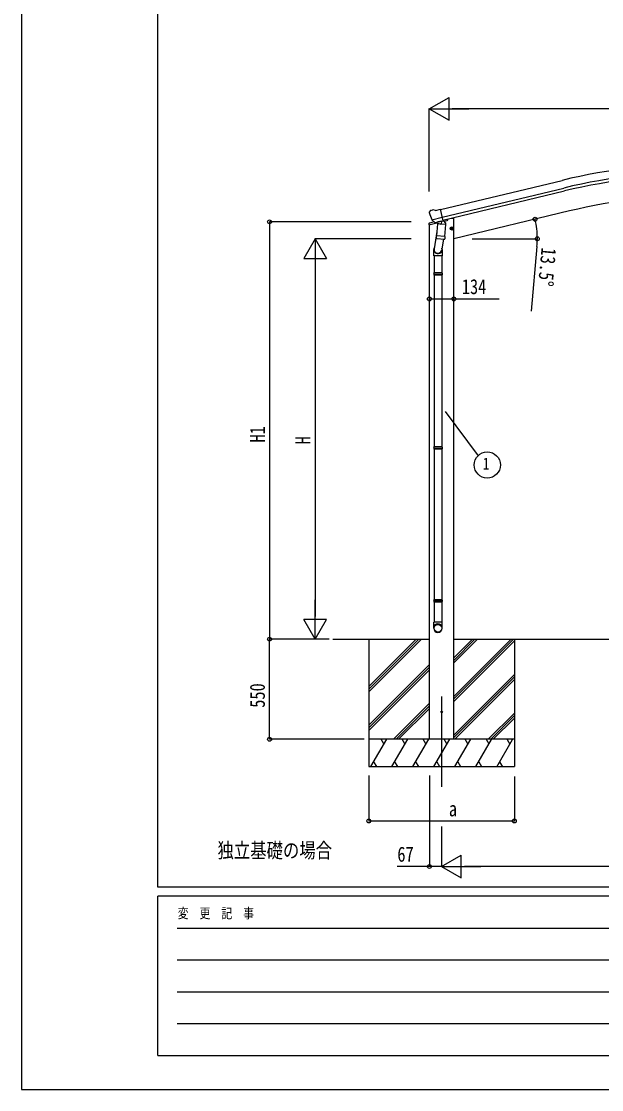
# Model space of a CAD drawing. Units: millimetres, scale not verified. Extents: x -10512 to 10512, y -7425 to 7425.
# Drawn here: x -10512 to -7323, y -7425 to -1556 of the extents above; entities that cross this region are included whole.
import ezdxf
from ezdxf.enums import TextEntityAlignment as Align

# ---------------------------------------------------------------- set-up
doc = ezdxf.new("R2010")
doc.units = ezdxf.units.MM
doc.header["$LTSCALE"] = 40
for name, color, linetype in [('0-2_USER1', 3, 'Continuous'), ('0-4_YKK_12', 2, 'Continuous'), ('0-5_YKK_13', 4, 'Continuous'), ('0-6_YKK_A1', 4, 'Continuous'), ('0-7_YKK_D', 6, 'Continuous'), ('0-8_YKK_ZWAK', 7, 'Continuous')]:
    doc.layers.add(name, color=color, linetype=linetype)
doc.styles.add('ＭＳ ゴシック', font='')
doc.styles.get('ＭＳ ゴシック').set_extended_font_data('MS Gothic')

msp = doc.modelspace()

# ---------------------------------------------------------------- linework, layer by layer
at = {"layer": '0-4_YKK_12'}
msp.add_line((-8202.88, -5265.16), (-8202.88, -5760.45), dxfattribs=at)
at = {"layer": '0-5_YKK_13'}
for p, q in [((-8270.78, -2605.43), (-8270.51, -2606.58)), ((-8266.57, -2596.86), (-8270.42, -2603.15)), ((-8263.47, -2594.61), (-8250.29, -2591.44)), ((-8256.73, -2645.74), (-8199.22, -2631.93)), ((-8235.73, -2594.12), (-8248.99, -2591.42)), ((-8235.73, -2594.12), (-8209.8, -2587.89)), ((-8272.37, -2673.87), (-8229.21, -2663.51)), ((-8272.37, -2666.98), (-8272.37, -2673.87)), ((-8243.28, -2657.64), (-8270.07, -2664.07)), ((-8239.88, -2660.65), (-8256.26, -2646.16)), ((-8237.17, -2661.22), (-8229.65, -2659.41)), ((-8236.33, -2661.11), (-8234.8, -2660.74)), ((-8234.8, -2660.74), (-8198.1, -2651.93)), ((-8232.97, -2660.97), (-8233.02, -2661.71)), ((-8232.26, -2662.75), (-8206.45, -2669.19)), ((-8225.34, -2668.1), (-8230.02, -2734.94)), ((-8179.66, -2671.29), (-8225.34, -2668.1)), ((-8223.57, -2664.92), (-8223.8, -2668.21)), ((-8204.05, -2653.75), (-8205.07, -2668.36)), ((-8198.1, -2651.93), (-8196.57, -2651.56)), ((-8195.02, -2649.46), (-8194.07, -2649.53)), ((-8194.07, -2649.53), (-8180.76, -2664.84)), ((-8190.08, -2654.12), (-8171.64, -2649.69)), ((-8184.33, -2738.13), (-8179.66, -2671.29)), ((-8180.76, -2664.84), (-8181.2, -2671.19)), ((-8167.81, -2641.54), (-8167.81, -2644.83)), ((-8156.49, -2695.93), (-8137.04, -2691.26)), ((-8151.93, -2688.15), (-8154.06, -2695.35)), ((-8144.63, -2686.4), (-8151.93, -2688.15)), ((-8144.43, -2703.32), (-8149.1, -2683.87)), ((-8139.46, -2691.85), (-8144.63, -2686.4)), ((-8141.6, -2699.04), (-8139.46, -2691.85)), ((-8228.29, -2710.17), (-8244.2, -2806.34)), ((-8230.88, -2747.4), (-8230, -2734.94)), ((-8230.48, -2748.76), (-8230.48, -2748.76)), ((-8184.33, -2738.13), (-8230.02, -2734.94)), ((-8229.03, -2749.54), (-8187.34, -2752.46)), ((-8192.76, -2752.08), (-8203.5, -2815.66)), ((-8184.34, -2738.13), (-8185.23, -2750.83)), ((-8246.35, -2843.5), (-8246.35, -2809.15)), ((-8200.35, -2808.85), (-8200.35, -2843.5)), ((-8200.35, -2843.5), (-8246.35, -2843.5)), ((-8244.35, -2843.5), (-8244.35, -2937.5)), ((-8202.35, -2843.5), (-8202.35, -2937.5)), ((-8246.35, -2939.5), (-8245.35, -2937.5)), ((-8200.35, -2939.5), (-8246.35, -2939.5)), ((-8200.35, -2947.5), (-8246.35, -2947.5)), ((-8201.35, -2937.5), (-8245.35, -2937.5)), ((-8201.35, -2949.5), (-8245.35, -2949.5)), ((-8244.35, -2949.5), (-8244.35, -3893.69)), ((-8202.35, -2949.5), (-8202.35, -3893.69)), ((-8200.35, -2939.5), (-8201.35, -2937.5)), ((-8200.35, -2947.5), (-8201.35, -2949.5)), ((-8200.35, -2939.5), (-8200.35, -2947.5)), ((-8246.35, -3895.69), (-8245.35, -3893.69)), ((-8200.35, -3895.69), (-8246.35, -3895.69)), ((-8200.35, -3903.69), (-8246.35, -3903.69)), ((-8201.35, -3893.69), (-8245.35, -3893.69)), ((-8201.35, -3905.69), (-8245.35, -3905.69)), ((-8244.35, -3905.69), (-8244.35, -4733.88)), ((-8202.35, -3905.69), (-8202.35, -4733.88)), ((-8200.35, -3895.69), (-8201.35, -3893.69)), ((-8200.35, -3903.69), (-8201.35, -3905.69)), ((-8200.35, -3895.69), (-8200.35, -3903.69)), ((-8246.35, -4735.88), (-8245.35, -4733.88)), ((-8200.35, -4735.88), (-8246.35, -4735.88)), ((-8200.35, -4743.88), (-8246.35, -4743.88)), ((-8201.35, -4733.88), (-8245.35, -4733.88)), ((-8201.35, -4745.88), (-8245.35, -4745.88)), ((-8244.35, -4745.88), (-8244.35, -4855.88)), ((-8202.35, -4745.88), (-8202.35, -4855.88)), ((-8200.35, -4735.88), (-8201.35, -4733.88)), ((-8200.35, -4743.88), (-8201.35, -4745.88)), ((-8200.35, -4735.88), (-8200.35, -4743.88)), ((-8246.35, -4890.02), (-8246.35, -4855.88)), ((-8200.35, -4855.88), (-8246.35, -4855.88)), ((-8200.35, -4890.02), (-8200.35, -4855.88))]:
    msp.add_line(p, q, dxfattribs=at)
for points in [[(-8204.37, -2653.34), (-8194.64, -2651.01), (-8209.8, -2587.89)], [(-8257, -2645.16), (-8256.42, -2646.01), (-8256.26, -2646.16)], [(-8204.37, -2653.34), (-8204.6, -2653.49), (-8229.37, -2659.44), (-8229.65, -2659.41)], [(-8154.06, -2695.35), (-8148.89, -2700.79), (-8141.6, -2699.04)], [(-8246.35, -2939.5), (-8246.35, -2947.5), (-8245.35, -2949.5)], [(-8246.35, -3895.69), (-8246.35, -3903.69), (-8245.35, -3905.69)], [(-8246.35, -4735.88), (-8246.35, -4743.88), (-8245.35, -4745.88)]]:
    msp.add_lwpolyline(points, dxfattribs=at)
for centre, radius in [((-8146.76, -2693.6), 8.5), ((-8146.76, -2693.6), 7.7), ((-8146.76, -2693.6), 6.5), ((-8202.88, -5350), 4.5)]:
    msp.add_circle(centre, radius, dxfattribs=at)
for centre, radius, start, end in [((-8073.7, -2559.33), 202.4, 193.5, 205.09125), ((-8262.3, -2599.47), 5, 103.5, 148.5), ((-8249.59, -2594.36), 3, 78.5, 103.5), ((-8269.37, -2666.98), 3, 103.5, 180), ((-8236.45, -2660.62), 0.5, 248.23754, 283.5), ((-8233.46, -2660.94), 0.5, 356, 103.5), ((-8232.02, -2661.78), 1, 176, 256), ((-8206.09, -2668.22), 1.03, 250.03897, 351.96569), ((-8203.45, -2653.84), 0.604, 100.59842, 172.20595), ((-8196.69, -2651.08), 0.5, 283.5, 318.76246), ((-8172.81, -2644.83), 5, 283.5, 0), ((-8228.94, -2747.57), 1.95, 175.04017, 217.47766), ((-8228.89, -2747.54), 2, 217.40962, 266), ((-8187.2, -2750.46), 2, 266, 349.46843), ((-8216.35, -2809.15), 30, 177.45142, 180)]:
    msp.add_arc(centre, radius, start, end, dxfattribs=at)
for centre, major_axis, ratio, start_param, end_param in [((-8267.86, -2604.72), (-1.57, -2.57), 0.99628, 4.712389, 5.4996506), ((-8237.89, -2658.39), (-0.73, -2.92), 0.997631, 5.8041905, 6.6006116), ((-8237.83, -2658.17), (2.63, 3.16), 0.650902, 4.0958226, 4.1686332), ((-8237.87, -2658.29), (-0.73, -2.92), 0.997631, 0.3902369, 0.4789948), ((-8223.35, -2808.85), (23, 0), 0.996195, 2.5560258, 6.5663028), ((-8223.35, -2808.85), (21, 0), 0.996195, 2.9349147, 5.9512394), ((-8223.35, -4888.27), (-23, 0), 0.996195, 3.1415927, 6.2831853), ((-8223.35, -4890.02), (-23, 0), 0.996195, 3.1415927, 6.2831853), ((-8223.35, -4890.02), (0, -23.43), 0.981806, 4.712389, 7.8539816)]:
    msp.add_ellipse(centre, major_axis=major_axis, ratio=ratio, start_param=start_param, end_param=end_param, dxfattribs=at)
msp.add_ellipse((-8223.35, -4890.02), major_axis=(21, 0), ratio=0.996195, dxfattribs=at)
at = {"layer": '0-6_YKK_A1'}
for p, q in [((-8209.33, -2589.84), (-7540.91, -2429.36)), ((-8199.25, -2631.81), (-7530.83, -2471.34)), ((-8195.32, -2648.18), (-7526.9, -2487.71)), ((-8148.64, -2636.97), (-8135.88, -2636.97)), ((-7500.52, -2597.58), (-8135.88, -2750.12)), ((-8135.88, -5500), (-8135.88, -2636.97)), ((-8269.88, -5500), (-8269.88, -2673.31)), ((-8800.79, -4950), (-8269.88, -4950)), ((-8602.88, -5210.98), (-8341.9, -4950)), ((-8602.88, -5225.12), (-8327.76, -4950)), ((-8602.88, -5239.26), (-8313.62, -4950)), ((-8602.88, -4950), (-8602.88, -5650)), ((-8135.88, -4950), (-5371.11, -4950)), ((-8135.88, -5264.48), (-7821.4, -4950)), ((-8135.88, -5278.62), (-7807.26, -4950)), ((-8135.88, -5080.63), (-8005.25, -4950)), ((-8135.88, -5066.49), (-8019.39, -4950)), ((-8135.88, -5052.35), (-8033.54, -4950)), ((-8135.88, -5292.76), (-7802.88, -4959.76)), ((-7802.88, -4950), (-7802.88, -5650)), ((-8602.88, -5423.11), (-8269.88, -5090.11)), ((-8602.88, -5437.25), (-8269.88, -5104.25)), ((-8602.88, -5451.39), (-8269.88, -5118.4)), ((-8135.88, -5476.61), (-7802.88, -5143.61)), ((-8135.88, -5490.75), (-7802.88, -5157.75)), ((-8130.99, -5500), (-7802.88, -5171.89)), ((-8467.64, -5500), (-8269.88, -5302.24)), ((-8452.88, -5499.38), (-8269.88, -5316.38)), ((-8439.36, -5500), (-8269.88, -5330.53)), ((-7947.14, -5500), (-7802.88, -5355.74)), ((-7933, -5500), (-7802.88, -5369.88)), ((-7918.86, -5500), (-7802.88, -5384.03)), ((-7802.88, -5500), (-8602.88, -5500)), ((-8591.34, -5650), (-8504.74, -5500)), ((-8519.74, -5525.98), (-8534.74, -5500)), ((-8475.87, -5650), (-8389.26, -5500)), ((-8404.27, -5525.98), (-8419.27, -5500)), ((-8360.4, -5650), (-8273.79, -5500)), ((-8288.79, -5525.98), (-8303.8, -5500)), ((-8244.93, -5650), (-8158.32, -5500)), ((-8173.32, -5525.98), (-8188.33, -5500)), ((-8129.46, -5650), (-8042.85, -5500)), ((-8057.85, -5525.98), (-8072.85, -5500)), ((-8013.99, -5650), (-7927.88, -5500.87)), ((-7957.38, -5500), (-7942.38, -5525.98)), ((-7899.02, -5650.86), (-7812.91, -5501.73)), ((-7842.41, -5500.87), (-7827.41, -5526.85)), ((-8576.34, -5624.02), (-8561.34, -5650)), ((-8460.87, -5624.02), (-8445.87, -5650)), ((-8345.4, -5624.02), (-8330.4, -5650)), ((-8229.93, -5624.02), (-8214.93, -5650)), ((-8114.46, -5624.02), (-8099.46, -5650)), ((-7998.99, -5624.02), (-7983.99, -5650)), ((-7884.02, -5624.89), (-7869.02, -5650.86)), ((-8602.88, -5650), (-7802.88, -5650))]:
    msp.add_line(p, q, dxfattribs=at)
for radius in [3373, 3329.83, 3313, 3200]:
    msp.add_arc((-6753.5, -5709.17), radius, 76.5, 103.5, dxfattribs=at)
at = {"layer": '0-7_YKK_D'}
for p, q in [((-8270.38, -2036.17), (-8162.13, -1973.67)), ((-8162.13, -2098.67), (-8162.13, -1973.67)), ((-8270.38, -2491.4), (-8270.38, -2035.17)), ((-8270.38, -2036.17), (-8162.13, -2098.67)), ((-8270.38, -2036.17), (-8053.88, -2036.17)), ((-5361.61, -2036.17), (-8145.38, -2036.17)), ((-8370.38, -2657.15), (-9149.39, -2657.15)), ((-9148.39, -2657.15), (-9148.39, -4950)), ((-8898.39, -2750.24), (-8960.89, -2858.49)), ((-8370.38, -2750.24), (-8899.39, -2750.24)), ((-8898.39, -2750.24), (-8835.89, -2858.49)), ((-8898.39, -2750.24), (-8898.39, -2966.75)), ((-8034.88, -2750.12), (-7675.65, -2750.12)), ((-7678.61, -2792.57), (-7711.52, -3147.05)), ((-8960.89, -2858.49), (-8835.89, -2858.49)), ((-8898.39, -2875.24), (-8898.39, -4825)), ((-8182.36, -3699.31), (-8002.57, -3941.95)), ((-8898.39, -4950), (-8898.39, -4733.49)), ((-8898.39, -4950), (-8960.89, -4841.75)), ((-8835.89, -4841.75), (-8960.89, -4841.75)), ((-8898.39, -4950), (-8835.89, -4841.75)), ((-8820.58, -4950), (-9149.39, -4950)), ((-8820.58, -4950), (-9149.39, -4950)), ((-9148.39, -5500), (-9148.39, -4950)), ((-8820.58, -4950), (-8899.39, -4950)), ((-8627.88, -5500), (-9149.39, -5500)), ((-8602.88, -5700), (-8602.88, -5950)), ((-8269.88, -5700), (-8269.88, -6200)), ((-7802.88, -5703.99), (-7802.88, -5950)), ((-8602.88, -5949), (-7802.88, -5949)), ((-8202.88, -5979.22), (-8202.88, -6200)), ((-8202.88, -5979.22), (-8202.88, -6200)), ((-8202.88, -6199), (-8094.63, -6136.5)), ((-8094.63, -6261.5), (-8094.63, -6136.5)), ((-8202.88, -6199), (-8094.63, -6261.5)), ((-8202.88, -6199), (-7986.38, -6199)), ((-5428.61, -6199), (-8077.88, -6199))]:
    msp.add_line(p, q, dxfattribs=at)
for points in [[(-8269.88, -3080.76), (-8135.88, -3080.76), (-7886.05, -3080.76)], [(-8202.88, -6199), (-8269.88, -6199), (-8447.72, -6199)]]:
    msp.add_lwpolyline(points, dxfattribs=at)
for centre, radius in [((-7689.34, -2642.91), 10.62), ((-9148.39, -2657.15), 10.62), ((-7676.65, -2750.12), 10.62), ((-8269.88, -3080.76), 10.62), ((-8135.88, -3080.76), 10.62), ((-7951.85, -3993.05), 72), ((-9148.39, -4950), 10.62), ((-9148.39, -4950), 10.62), ((-9148.39, -5500), 10.62), ((-8602.88, -5949), 10.62), ((-7802.88, -5949), 10.62), ((-8269.88, -6199), 10.62)]:
    msp.add_circle(centre, radius, dxfattribs=at)
for start, end in [(360, 13.5), (354.69567, 360)]:
    msp.add_arc((-8135.88, -2750.12), 459.24, start, end, dxfattribs=at)
at = {"layer": '0-8_YKK_ZWAK'}
for p, q in [((-9762.45, -6312.5), (-9762.45, 6937.5)), ((9737.55, -6312.5), (-9762.45, -6312.5)), ((-3262.45, -6362.5), (-9762.45, -6362.5)), ((-9762.45, -7237.5), (-9762.45, -6362.5)), ((-9656.2, -6537.5), (-3387.45, -6537.5)), ((-9656.2, -6712.5), (-3387.45, -6712.5)), ((-9656.2, -6887.5), (-3387.45, -6887.5)), ((-9656.2, -7062.5), (-3387.45, -7062.5)), ((-9762.45, -7237.5), (-3262.45, -7237.5))]:
    msp.add_line(p, q, dxfattribs=at)
msp.add_lwpolyline([(-10512.5, -7425), (10512.5, -7425), (10512.5, 7425), (-10512.5, 7425)], close=True, dxfattribs=at)

# ---------------------------------------------------------------- texts
at = {"layer": '0-2_USER1', "style": 'ＭＳ ゴシック', "width": 0.8}
msp.add_text('独立基礎の場合', height=82.48, dxfattribs=at).set_placement((-9434.83, -6176.5), align=Align.BOTTOM_LEFT)
at = {"layer": '0-7_YKK_D', "style": 'ＭＳ ゴシック', "width": 0.8}
for s, rotation, p in [('13.5°', 264.696, (-7677.71, -2793.66)), ('H1', 90, (-9149.39, -3869.58)), ('H', 90, (-8899.39, -3880.12)), ('550', 90, (-9149.39, -5327))]:
    msp.add_text(s, height=82.48, rotation=rotation, dxfattribs=at).set_placement(p, align=Align.BOTTOM_LEFT)
for s, height, p in [('134', 82.48, (-8091.72, -3079.09)), ('1', 65.98, (-7975.85, -4038.05)), ('a', 82.48, (-8162.97, -5948)), ('67', 82.48, (-8446.05, -6197.33))]:
    msp.add_text(s, height=height, dxfattribs=at).set_placement(p, align=Align.BOTTOM_LEFT)
at = {"layer": '0-8_YKK_ZWAK', "style": 'ＭＳ ゴシック', "width": 0.8}
msp.add_text('変  更  記  事', height=54.99, dxfattribs=at).set_placement((-9653.28, -6500), align=Align.BOTTOM_LEFT)

doc.saveas('drawing.dxf')
